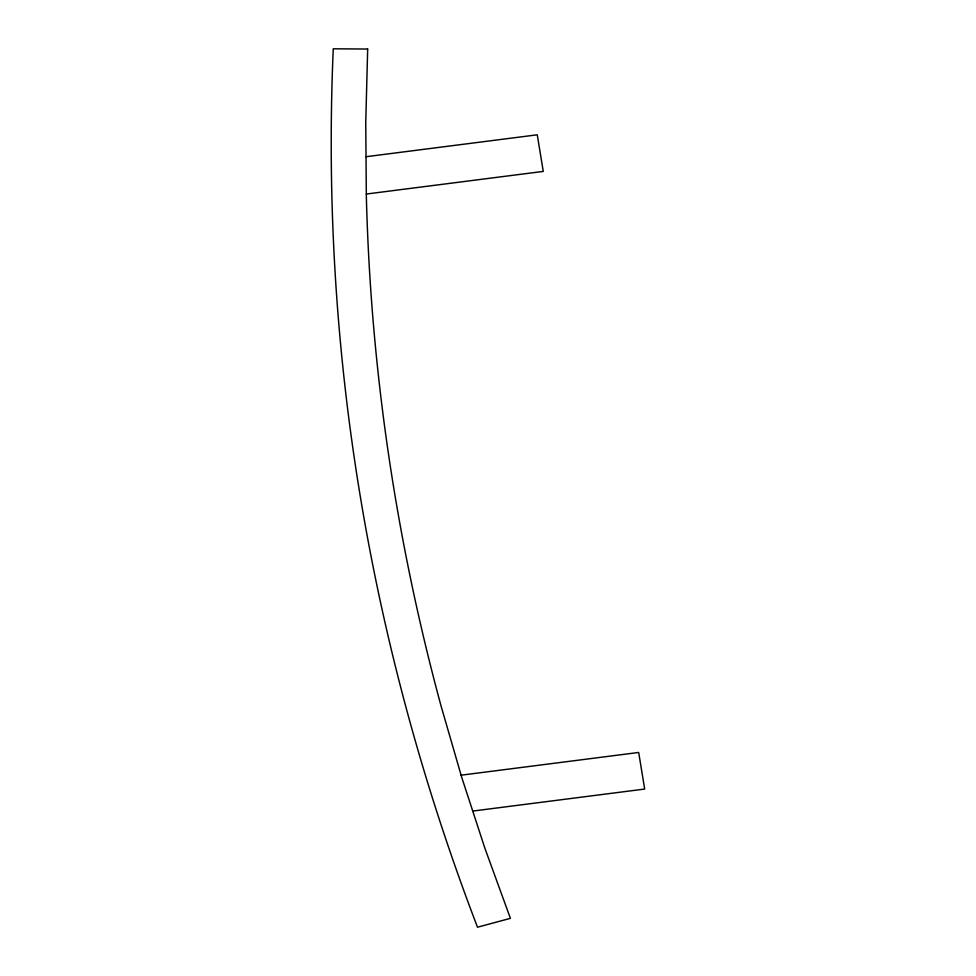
<?xml version="1.0" encoding="UTF-8"?>
<svg xmlns="http://www.w3.org/2000/svg" width="976" height="976" viewBox="0 0 976 976"><rect width="100%" height="100%" fill="white"/><g stroke="black" fill="none" stroke-linecap="round" stroke-linejoin="round"><path stroke-width="1.46" d="M366.024 156.721L537.264 134.81L543.266 171.41L366.317 194.041M461.099 775.188L638.682 752.459L644.685 789.059L472.738 811.068M367.671 49.032L365.744 122.732L366.342 196.371A3296.086 2656.404 -3.5 0 0 441.091 706.099L461.746 777.408L484.865 848.181L510.411 918.355L477.496 927.2A3330.539 2684.171 -3.5 0 1 333.255 48.8L367.671 49.032"/></g></svg>
